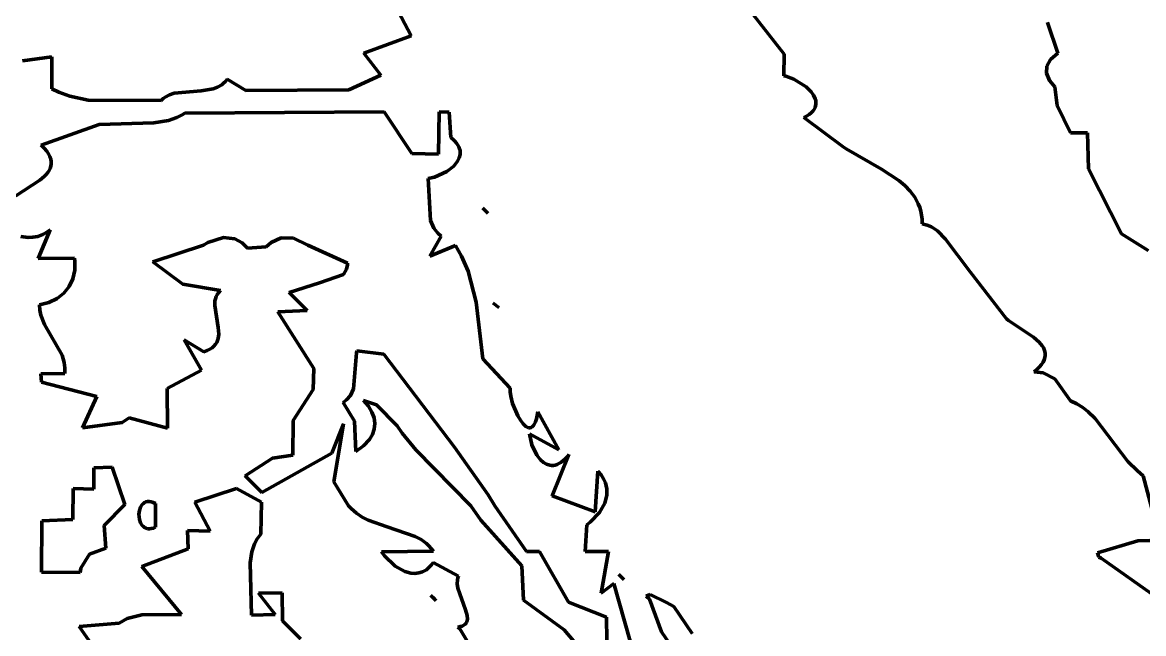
# Model space of a CAD drawing. Header units: millimetres. Extents: x 0 to 6.58, y 0 to 6.88.
# Drawn here: x 1.419 to 2.908, y 1.461 to 2.272 of the extents above; entities that cross this region are included whole.
import ezdxf

# ---------------------------------------------------------------- set-up
doc = ezdxf.new("R2010")
doc.units = ezdxf.units.MM
doc.layers.add('color#020202ff', color=7, linetype='CONTINUOUS', lineweight=100)
doc.layers.add('color#ffffffff', color=7, linetype='CONTINUOUS', lineweight=100)

msp = doc.modelspace()

# ---------------------------------------------------------------- linework, layer by layer
at = {"layer": 'color#020202ff'}
for p, q in [((1.9039, 2.3133), (1.9353, 2.2537)), ((2.4303, 2.2296), (2.376, 2.299)), ((2.7803, 2.2717), (2.7939, 2.2311)), ((1.9353, 2.2537), (1.8721, 2.2311)), ((1.458, 2.2261), (1.4189, 2.2208)), ((1.458, 2.1836), (1.458, 2.2261)), ((1.8721, 2.2311), (1.8949, 2.2019)), ((2.43, 2.2009), (2.4303, 2.2296)), ((2.7842, 2.2224), (2.7791, 2.2135)), ((2.7939, 2.2311), (2.7842, 2.2224)), ((2.7791, 2.2135), (2.7787, 2.2042)), ((2.7787, 2.2042), (2.783, 2.1946)), ((1.6835, 2.189), (1.678, 2.1857)), ((1.6861, 2.1911), (1.6835, 2.189)), ((1.6886, 2.1934), (1.6861, 2.1911)), ((1.6909, 2.1962), (1.6886, 2.1934)), ((1.7155, 2.1812), (1.6909, 2.1962)), ((1.8949, 2.2019), (1.8525, 2.1823)), ((2.4325, 2.2003), (2.43, 2.2009)), ((2.4434, 2.1962), (2.4325, 2.2003)), ((2.4595, 2.186), (2.4434, 2.1962)), ((2.783, 2.1946), (2.7901, 2.1864)), ((1.4674, 2.1792), (1.458, 2.1836)), ((1.4818, 2.1739), (1.4674, 2.1792)), ((1.5064, 2.1684), (1.4818, 2.1739)), ((1.6142, 2.1756), (1.6084, 2.1725)), ((1.6202, 2.1777), (1.6142, 2.1756)), ((1.6563, 2.1808), (1.6202, 2.1777)), ((1.6721, 2.1835), (1.6563, 2.1808)), ((1.678, 2.1857), (1.6721, 2.1835)), ((1.8525, 2.1823), (1.7155, 2.1812)), ((2.4661, 2.1797), (2.4595, 2.186)), ((2.4694, 2.1751), (2.4661, 2.1797)), ((2.4716, 2.1704), (2.4694, 2.1751)), ((2.7901, 2.1864), (2.793, 2.1614)), ((1.603, 2.1683), (1.5064, 2.1684)), ((1.6057, 2.1706), (1.603, 2.1683)), ((1.6084, 2.1725), (1.6057, 2.1706)), ((2.4714, 2.1586), (2.4722, 2.1609)), ((2.4723, 2.1681), (2.4716, 2.1704)), ((2.4722, 2.1609), (2.4726, 2.1633)), ((2.4727, 2.1657), (2.4723, 2.1681)), ((2.4726, 2.1633), (2.4727, 2.1657)), ((2.793, 2.1614), (2.8107, 2.125)), ((1.6127, 2.1415), (1.6239, 2.1453)), ((1.6239, 2.1453), (1.6311, 2.1489)), ((1.6311, 2.1489), (1.6346, 2.1511)), ((1.6346, 2.1511), (1.8991, 2.153)), ((1.8991, 2.153), (1.9361, 2.0976)), ((1.9716, 2.097), (1.9721, 2.1529)), ((1.9721, 2.1529), (1.9857, 2.1528)), ((1.9857, 2.1528), (1.9877, 2.119)), ((2.4565, 2.1454), (2.4603, 2.1475)), ((2.5088, 2.1067), (2.4565, 2.1454)), ((2.4603, 2.1475), (2.4635, 2.1496)), ((2.4635, 2.1496), (2.4663, 2.1517)), ((2.4663, 2.1517), (2.4685, 2.154)), ((2.4685, 2.154), (2.4702, 2.1562)), ((2.4702, 2.1562), (2.4714, 2.1586)), ((1.444, 2.1089), (1.521, 2.1364)), ((1.521, 2.1364), (1.5933, 2.1383)), ((1.5933, 2.1383), (1.6127, 2.1415)), ((1.9877, 2.119), (1.9907, 2.1165)), ((1.9907, 2.1165), (1.9933, 2.114)), ((2.8107, 2.125), (2.8331, 2.125)), ((2.8331, 2.125), (2.8345, 2.0774)), ((1.4479, 2.1049), (1.444, 2.1089)), ((1.4511, 2.101), (1.4479, 2.1049)), ((1.4536, 2.0973), (1.4511, 2.101)), ((1.9933, 2.114), (1.9955, 2.1115)), ((1.9955, 2.1115), (1.9972, 2.1089)), ((1.9972, 2.1089), (1.9985, 2.1064)), ((1.9985, 2.1064), (1.9995, 2.1039)), ((1.9995, 2.1039), (2, 2.1015)), ((2, 2.1015), (2.0002, 2.099)), ((2.5129, 2.1039), (2.5088, 2.1067)), ((2.5598, 2.077), (2.5129, 2.1039)), ((1.4554, 2.0938), (1.4536, 2.0973)), ((1.4566, 2.0904), (1.4554, 2.0938)), ((1.4572, 2.0871), (1.4566, 2.0904)), ((1.4572, 2.084), (1.4572, 2.0871)), ((1.9361, 2.0976), (1.9716, 2.097)), ((1.9967, 2.0874), (1.9916, 2.0811)), ((1.9989, 2.0919), (1.9967, 2.0874)), ((2.0001, 2.0966), (1.9989, 2.0919)), ((2.0002, 2.099), (2.0001, 2.0966)), ((1.4479, 2.0673), (1.4504, 2.0698)), ((1.4504, 2.0698), (1.4526, 2.0725)), ((1.4526, 2.0725), (1.4544, 2.0752)), ((1.4544, 2.0752), (1.4558, 2.078)), ((1.4558, 2.078), (1.4567, 2.081)), ((1.4567, 2.081), (1.4572, 2.084)), ((1.9824, 2.0739), (1.966, 2.0663)), ((1.9916, 2.0811), (1.9824, 2.0739)), ((2.5826, 2.062), (2.5598, 2.077)), ((2.8345, 2.0774), (2.8785, 1.991)), ((1.4103, 2.0414), (1.4421, 2.0623)), ((1.4421, 2.0623), (1.4479, 2.0673)), ((1.966, 2.0663), (1.9578, 2.0644)), ((1.9578, 2.0644), (1.9607, 2.0087)), ((2.5906, 2.0552), (2.5826, 2.062)), ((2.5978, 2.0479), (2.5906, 2.0552)), ((2.6009, 2.0439), (2.5978, 2.0479)), ((2.6038, 2.0398), (2.6009, 2.0439)), ((2.6064, 2.0355), (2.6038, 2.0398)), ((2.0304, 2.0254), (2.0369, 2.0184)), ((2.0355, 2.02), (2.0304, 2.0254)), ((2.6086, 2.0309), (2.6064, 2.0355)), ((2.6104, 2.0262), (2.6086, 2.0309)), ((2.6118, 2.0212), (2.6104, 2.0262)), ((2.0369, 2.0184), (2.0355, 2.02)), ((2.6129, 2.0159), (2.6118, 2.0212)), ((2.6135, 2.0104), (2.6129, 2.0159)), ((2.6136, 2.0046), (2.6135, 2.0104)), ((1.4397, 1.9585), (1.4557, 1.9964)), ((1.4557, 1.9964), (1.4525, 1.994)), ((1.9607, 2.0087), (1.9652, 1.9988)), ((1.9652, 1.9988), (1.9704, 1.992)), ((2.6202, 2.0028), (2.6136, 2.0046)), ((2.6261, 2.0002), (2.6202, 2.0028)), ((2.6339, 1.9951), (2.6261, 2.0002)), ((2.6448, 1.9842), (2.6339, 1.9951)), ((1.4264, 1.9862), (1.4166, 1.9875)), ((1.4329, 1.9865), (1.4264, 1.9862)), ((1.4395, 1.9878), (1.4329, 1.9865)), ((1.446, 1.9902), (1.4395, 1.9878)), ((1.4493, 1.9919), (1.446, 1.9902)), ((1.4525, 1.994), (1.4493, 1.9919)), ((1.6861, 1.9864), (1.6649, 1.9798)), ((1.701, 1.9845), (1.6861, 1.9864)), ((1.7107, 1.9792), (1.701, 1.9845)), ((1.7626, 1.9856), (1.7492, 1.9798)), ((1.7788, 1.9854), (1.7626, 1.9856)), ((1.798, 1.9759), (1.7788, 1.9854)), ((1.975, 1.9879), (1.9597, 1.9617)), ((1.9704, 1.992), (1.975, 1.9879)), ((2.6774, 1.9408), (2.6448, 1.9842)), ((2.8785, 1.991), (2.9138, 1.9692)), ((1.6592, 1.9761), (1.5919, 1.9541)), ((1.6649, 1.9798), (1.6592, 1.9761)), ((1.7176, 1.9723), (1.7107, 1.9792)), ((1.7425, 1.9738), (1.7176, 1.9723)), ((1.7492, 1.9798), (1.7425, 1.9738)), ((1.8507, 1.9522), (1.798, 1.9759)), ((1.9597, 1.9617), (1.994, 1.9756)), ((1.994, 1.9756), (2.0021, 1.9613)), ((1.4881, 1.9589), (1.4397, 1.9585)), ((1.4885, 1.9555), (1.4881, 1.9589)), ((1.4884, 1.9429), (1.4885, 1.9555)), ((1.5919, 1.9541), (1.6317, 1.9244)), ((1.8506, 1.9501), (1.8507, 1.9522)), ((2.0021, 1.9613), (2.0107, 1.9415)), ((1.4858, 1.9313), (1.4884, 1.9429)), ((1.8134, 1.9263), (1.8453, 1.9371)), ((1.8453, 1.9371), (1.8494, 1.9443)), ((1.8494, 1.9443), (1.8506, 1.9501)), ((2.0107, 1.9415), (2.0214, 1.9003)), ((2.7258, 1.8781), (2.6774, 1.9408)), ((1.4739, 1.9125), (1.481, 1.9212)), ((1.481, 1.9212), (1.4858, 1.9313)), ((1.6317, 1.9244), (1.6819, 1.916)), ((1.7732, 1.9132), (1.8134, 1.9263)), ((1.4649, 1.9054), (1.4739, 1.9125)), ((1.6763, 1.9079), (1.6753, 1.905)), ((1.6777, 1.9107), (1.6763, 1.9079)), ((1.6796, 1.9134), (1.6777, 1.9107)), ((1.6819, 1.916), (1.6796, 1.9134)), ((1.7969, 1.8893), (1.7732, 1.9132)), ((1.4416, 1.897), (1.4541, 1.9002)), ((1.4419, 1.8899), (1.4416, 1.897)), ((1.4541, 1.9002), (1.4649, 1.9054)), ((1.6746, 1.902), (1.6742, 1.8959)), ((1.6742, 1.8959), (1.6789, 1.867)), ((1.6753, 1.905), (1.6746, 1.902)), ((2.0214, 1.9003), (2.0305, 1.8254)), ((2.0441, 1.8993), (2.0514, 1.8933)), ((2.0498, 1.8946), (2.0441, 1.8993)), ((2.0514, 1.8933), (2.0498, 1.8946)), ((1.4432, 1.8832), (1.4419, 1.8899)), ((1.4481, 1.8707), (1.4432, 1.8832)), ((1.7579, 1.8874), (1.7969, 1.8893)), ((1.8059, 1.8122), (1.7579, 1.8874)), ((2.7283, 1.8762), (2.7258, 1.8781)), ((2.7616, 1.854), (2.7283, 1.8762)), ((1.4717, 1.8299), (1.4481, 1.8707)), ((1.6789, 1.867), (1.6796, 1.8579)), ((1.6599, 1.8346), (1.6338, 1.8503)), ((1.6338, 1.8503), (1.6565, 1.8103)), ((1.6769, 1.8469), (1.6753, 1.8445)), ((1.6781, 1.8495), (1.6769, 1.8469)), ((1.6789, 1.8522), (1.6781, 1.8495)), ((1.6796, 1.8579), (1.6789, 1.8522)), ((2.7692, 1.8474), (2.7616, 1.854)), ((2.7731, 1.8426), (2.7692, 1.8474)), ((1.6641, 1.8362), (1.6599, 1.8346)), ((1.6677, 1.838), (1.6641, 1.8362)), ((1.6708, 1.84), (1.6677, 1.838)), ((1.6733, 1.8422), (1.6708, 1.84)), ((1.6753, 1.8445), (1.6733, 1.8422)), ((1.8626, 1.8334), (1.8587, 1.7853)), ((1.863, 1.8358), (1.8626, 1.8334)), ((1.8988, 1.8312), (1.863, 1.8358)), ((2.7747, 1.8402), (2.7731, 1.8426)), ((2.7759, 1.8377), (2.7747, 1.8402)), ((2.7767, 1.8351), (2.7759, 1.8377)), ((2.7771, 1.8325), (2.7767, 1.8351)), ((2.7771, 1.8297), (2.7771, 1.8325)), ((1.4745, 1.8202), (1.4717, 1.8299)), ((1.4753, 1.8133), (1.4745, 1.8202)), ((1.9925, 1.7078), (1.8988, 1.8312)), ((2.0305, 1.8254), (2.0668, 1.7861)), ((2.7695, 1.8147), (2.7721, 1.8179)), ((2.7721, 1.8179), (2.7742, 1.821)), ((2.7742, 1.821), (2.7756, 1.824)), ((2.7756, 1.824), (2.7766, 1.8269)), ((2.7766, 1.8269), (2.7771, 1.8297)), ((1.4432, 1.8055), (1.475, 1.8059)), ((1.4444, 1.7943), (1.4432, 1.8055)), ((1.475, 1.8059), (1.4753, 1.8133)), ((1.6565, 1.8103), (1.6111, 1.7859)), ((1.8048, 1.7844), (1.8059, 1.8122)), ((2.7624, 1.8081), (2.7663, 1.8115)), ((2.7743, 1.8067), (2.7624, 1.8081)), ((2.7663, 1.8115), (2.7695, 1.8147)), ((2.7901, 1.7989), (2.7743, 1.8067)), ((1.5178, 1.7753), (1.4444, 1.7943)), ((2.8109, 1.7694), (2.7901, 1.7989)), ((1.4985, 1.7335), (1.5178, 1.7753)), ((1.6111, 1.7859), (1.6114, 1.733)), ((1.7785, 1.7436), (1.8048, 1.7844)), ((1.8544, 1.7765), (1.8492, 1.7707)), ((1.8587, 1.7853), (1.8544, 1.7765)), ((2.0668, 1.7861), (2.0666, 1.7839)), ((2.0666, 1.7839), (2.0666, 1.7814)), ((2.0666, 1.7814), (2.0673, 1.7756)), ((2.0673, 1.7756), (2.0698, 1.7659)), ((1.8492, 1.7707), (1.8448, 1.7673)), ((1.8448, 1.7673), (1.8601, 1.7427)), ((1.8784, 1.7622), (1.872, 1.7698)), ((1.872, 1.7698), (1.8891, 1.764)), ((1.883, 1.7545), (1.8784, 1.7622)), ((1.8891, 1.764), (1.9167, 1.7364)), ((2.0698, 1.7659), (2.0767, 1.7494)), ((2.8192, 1.7654), (2.8109, 1.7694)), ((2.8269, 1.7607), (2.8192, 1.7654)), ((2.8338, 1.7552), (2.8269, 1.7607)), ((1.5607, 1.7471), (1.5514, 1.7406)), ((1.6114, 1.733), (1.5607, 1.7471)), ((1.7778, 1.6973), (1.7785, 1.7436)), ((1.8601, 1.7427), (1.8616, 1.7023)), ((1.8858, 1.7468), (1.883, 1.7545)), ((1.8868, 1.7393), (1.8858, 1.7468)), ((2.0767, 1.7494), (2.0801, 1.7437)), ((2.0801, 1.7437), (2.0837, 1.739)), ((2.1003, 1.7417), (2.1015, 1.7454)), ((2.1015, 1.7454), (2.1025, 1.7498)), ((2.1025, 1.7498), (2.1034, 1.7551)), ((2.1034, 1.7551), (2.1313, 1.7043)), ((2.8433, 1.746), (2.8338, 1.7552)), ((2.8867, 1.6891), (2.8433, 1.746)), ((1.5514, 1.7406), (1.4985, 1.7335)), ((1.8453, 1.7389), (1.83, 1.6999)), ((1.8323, 1.6618), (1.8453, 1.7389)), ((1.8836, 1.7248), (1.886, 1.7319)), ((1.886, 1.7319), (1.8868, 1.7393)), ((1.9167, 1.7364), (1.9231, 1.7267)), ((2.0837, 1.739), (2.0855, 1.7371)), ((2.0855, 1.7371), (2.0874, 1.7356)), ((2.0874, 1.7356), (2.0892, 1.7345)), ((2.0892, 1.7345), (2.091, 1.7338)), ((2.091, 1.7338), (2.0927, 1.7337)), ((2.0927, 1.7337), (2.0944, 1.734)), ((2.0944, 1.734), (2.096, 1.735)), ((2.096, 1.735), (2.0976, 1.7366)), ((2.0976, 1.7366), (2.099, 1.7388)), ((2.099, 1.7388), (2.1003, 1.7417)), ((1.8719, 1.7097), (1.8796, 1.718)), ((1.8796, 1.718), (1.8836, 1.7248)), ((1.9231, 1.7267), (1.9413, 1.7043)), ((2.1313, 1.7043), (2.0924, 1.7257)), ((2.0924, 1.7257), (2.0955, 1.7109)), ((1.83, 1.6999), (1.7367, 1.6477)), ((1.7512, 1.6933), (1.7778, 1.6973)), ((1.8616, 1.7023), (1.8719, 1.7097)), ((1.9413, 1.7043), (2.0143, 1.6301)), ((2.0375, 1.6448), (1.9925, 1.7078)), ((2.0955, 1.7109), (2.1018, 1.6975)), ((2.1018, 1.6975), (2.1069, 1.691)), ((2.1445, 1.6982), (2.1223, 1.6435)), ((2.1418, 1.6949), (2.1445, 1.6982)), ((1.7147, 1.67), (1.7512, 1.6933)), ((2.1069, 1.691), (2.1107, 1.6877)), ((2.1107, 1.6877), (2.1149, 1.6853)), ((2.1149, 1.6853), (2.1194, 1.6839)), ((2.1194, 1.6839), (2.1217, 1.6837)), ((2.1217, 1.6837), (2.124, 1.6838)), ((2.124, 1.6838), (2.1265, 1.6842)), ((2.1265, 1.6842), (2.1289, 1.685)), ((2.1289, 1.685), (2.1314, 1.6862)), ((2.1314, 1.6862), (2.134, 1.6877)), ((2.134, 1.6877), (2.1366, 1.6897)), ((2.1366, 1.6897), (2.1392, 1.6921)), ((2.1392, 1.6921), (2.1418, 1.6949)), ((2.8995, 1.6767), (2.8867, 1.6891)), ((1.5138, 1.6522), (1.5139, 1.6805)), ((1.5139, 1.6805), (1.538, 1.6813)), ((1.538, 1.6813), (1.5549, 1.6317)), ((1.7367, 1.6477), (1.7147, 1.67)), ((2.1795, 1.6222), (2.1829, 1.6763)), ((2.1829, 1.6763), (2.1873, 1.6712)), ((2.1873, 1.6712), (2.1906, 1.666)), ((2.9071, 1.6701), (2.8995, 1.6767)), ((2.9187, 1.6268), (2.9071, 1.6701)), ((1.4859, 1.6122), (1.4861, 1.653)), ((1.4861, 1.653), (1.5138, 1.6522)), ((1.6479, 1.6352), (1.7032, 1.653)), ((1.7032, 1.653), (1.7364, 1.6352)), ((1.8521, 1.6302), (1.8323, 1.6618)), ((2.1906, 1.666), (2.193, 1.6607)), ((2.193, 1.6607), (2.1948, 1.6525)), ((2.0463, 1.63), (2.0375, 1.6448)), ((2.1223, 1.6435), (2.1795, 1.6222)), ((2.1948, 1.6444), (2.1921, 1.6338)), ((2.1948, 1.6525), (2.1948, 1.6444)), ((1.5549, 1.6317), (1.5273, 1.604)), ((1.5736, 1.6192), (1.5742, 1.6239)), ((1.5742, 1.6239), (1.5757, 1.6282)), ((1.5757, 1.6282), (1.578, 1.6318)), ((1.578, 1.6318), (1.5795, 1.6333)), ((1.5795, 1.6333), (1.5811, 1.6344)), ((1.5811, 1.6344), (1.583, 1.6353)), ((1.583, 1.6353), (1.5851, 1.6358)), ((1.5851, 1.6358), (1.5874, 1.6358)), ((1.5874, 1.6358), (1.59, 1.6355)), ((1.59, 1.6355), (1.5927, 1.6347)), ((1.5927, 1.6347), (1.5956, 1.6333)), ((1.5956, 1.6333), (1.5957, 1.602)), ((1.668, 1.5963), (1.6479, 1.6352)), ((1.7364, 1.6352), (1.7355, 1.5927)), ((1.8554, 1.6266), (1.8521, 1.6302)), ((1.8588, 1.6233), (1.8554, 1.6266)), ((1.8624, 1.6204), (1.8588, 1.6233)), ((2.0143, 1.6301), (2.0277, 1.6112)), ((2.0884, 1.5694), (2.0463, 1.63)), ((2.1921, 1.6338), (2.1853, 1.6213)), ((1.4443, 1.542), (1.4447, 1.6104)), ((1.4447, 1.6104), (1.4859, 1.6122)), ((1.5743, 1.612), (1.5736, 1.6192)), ((1.5757, 1.6077), (1.5743, 1.612)), ((1.8699, 1.6153), (1.8624, 1.6204)), ((1.8779, 1.6112), (1.8699, 1.6153)), ((1.9031, 1.6023), (1.8779, 1.6112)), ((2.0277, 1.6112), (2.082, 1.5503)), ((2.173, 1.6085), (2.1682, 1.6049)), ((2.1853, 1.6213), (2.173, 1.6085)), ((1.5273, 1.604), (1.5295, 1.5739)), ((1.5781, 1.604), (1.5757, 1.6077)), ((1.5795, 1.6025), (1.5781, 1.604)), ((1.5812, 1.6013), (1.5795, 1.6025)), ((1.5831, 1.6004), (1.5812, 1.6013)), ((1.5852, 1.5998), (1.5831, 1.6004)), ((1.5875, 1.5997), (1.5852, 1.5998)), ((1.59, 1.6), (1.5875, 1.5997)), ((1.5928, 1.6007), (1.59, 1.6)), ((1.5957, 1.602), (1.5928, 1.6007)), ((1.639, 1.5729), (1.6381, 1.5976)), ((1.6381, 1.5976), (1.668, 1.5963)), ((1.9406, 1.5896), (1.9031, 1.6023)), ((2.1682, 1.6049), (2.1664, 1.5694)), ((1.7272, 1.5796), (1.7235, 1.569)), ((1.7308, 1.5863), (1.7272, 1.5796)), ((1.7355, 1.5927), (1.7308, 1.5863)), ((1.9482, 1.5853), (1.9406, 1.5896)), ((1.9553, 1.5801), (1.9482, 1.5853)), ((1.9587, 1.5771), (1.9553, 1.5801)), ((2.8465, 1.5677), (2.9003, 1.5835)), ((2.9003, 1.5835), (2.9161, 1.5843)), ((1.508, 1.5659), (1.4966, 1.5474)), ((1.5295, 1.5739), (1.508, 1.5659)), ((1.5774, 1.5497), (1.639, 1.5729)), ((1.7235, 1.569), (1.7212, 1.5543)), ((1.8958, 1.5689), (1.9649, 1.57)), ((1.8991, 1.5644), (1.8958, 1.5689)), ((1.914, 1.5501), (1.8991, 1.5644)), ((1.9619, 1.5737), (1.9587, 1.5771)), ((1.9649, 1.57), (1.9619, 1.5737)), ((2.1055, 1.5694), (2.0884, 1.5694)), ((2.144, 1.5023), (2.1055, 1.5694)), ((2.1664, 1.5694), (2.197, 1.5696)), ((2.197, 1.5696), (2.1873, 1.5144)), ((2.8482, 1.5618), (2.8465, 1.5677)), ((1.63, 1.4861), (1.5774, 1.5497)), ((1.7212, 1.5543), (1.7229, 1.485)), ((1.9267, 1.543), (1.914, 1.5501)), ((1.96, 1.5494), (1.9577, 1.5473)), ((1.9622, 1.552), (1.96, 1.5494)), ((1.9643, 1.5548), (1.9622, 1.552)), ((1.9981, 1.5367), (1.9643, 1.5548)), ((2.082, 1.5503), (2.0844, 1.5048)), ((2.8512, 1.5605), (2.8482, 1.5618)), ((2.9253, 1.5085), (2.8512, 1.5605)), ((1.4954, 1.5416), (1.4443, 1.542)), ((1.4966, 1.5474), (1.4954, 1.5416)), ((1.9347, 1.5409), (1.9267, 1.543)), ((1.94, 1.5405), (1.9347, 1.5409)), ((1.9453, 1.541), (1.94, 1.5405)), ((1.9504, 1.5426), (1.9453, 1.541)), ((1.9553, 1.5454), (1.9504, 1.5426)), ((1.9577, 1.5473), (1.9553, 1.5454)), ((1.9966, 1.5319), (1.9972, 1.5344)), ((1.9972, 1.5344), (1.9981, 1.5367)), ((2.2108, 1.5389), (2.2177, 1.5323)), ((2.2162, 1.5337), (2.2108, 1.5389)), ((2.2177, 1.5323), (2.2162, 1.5337)), ((1.9964, 1.5266), (1.9966, 1.5319)), ((1.9973, 1.521), (1.9964, 1.5266)), ((2.0075, 1.492), (1.9973, 1.521)), ((2.1873, 1.5144), (2.2044, 1.5272)), ((2.2044, 1.5272), (2.2258, 1.4507)), ((1.7325, 1.5141), (1.7639, 1.5145)), ((1.7544, 1.4857), (1.7325, 1.5141)), ((1.7639, 1.5145), (1.7641, 1.4775)), ((1.9612, 1.5113), (1.9681, 1.5046)), ((1.9665, 1.5061), (1.9612, 1.5113)), ((1.9681, 1.5046), (1.9665, 1.5061)), ((2.0844, 1.5048), (2.1382, 1.4654)), ((2.2472, 1.5104), (2.2525, 1.5123)), ((2.2515, 1.5063), (2.2472, 1.5104)), ((2.2675, 1.4628), (2.2515, 1.5063)), ((2.2525, 1.5123), (2.2741, 1.502)), ((2.0096, 1.4844), (2.0075, 1.492)), ((2.1946, 1.4822), (2.144, 1.5023)), ((2.2741, 1.502), (2.2841, 1.4965)), ((2.2841, 1.4965), (2.3083, 1.4606)), ((1.4943, 1.4702), (1.5475, 1.4746)), ((1.5475, 1.4746), (1.5578, 1.4806)), ((1.5578, 1.4806), (1.5773, 1.4856)), ((1.5773, 1.4856), (1.63, 1.4861)), ((1.7229, 1.485), (1.7544, 1.4857)), ((1.7641, 1.4775), (1.7882, 1.4534)), ((2.0069, 1.4729), (2.0082, 1.4743)), ((2.0082, 1.4743), (2.0091, 1.476)), ((2.0091, 1.476), (2.0096, 1.4779)), ((2.0099, 1.4799), (2.0096, 1.4844)), ((2.0096, 1.4779), (2.0099, 1.4799)), ((2.195, 1.4516), (2.1946, 1.4822)), ((1.5272, 1.423), (1.4943, 1.4702)), ((1.9973, 1.4693), (2.0004, 1.4698)), ((1.9998, 1.467), (1.9973, 1.4693)), ((2.0465, 1.3892), (1.9998, 1.467)), ((2.0004, 1.4698), (2.003, 1.4706)), ((2.003, 1.4706), (2.0052, 1.4716)), ((2.0052, 1.4716), (2.0069, 1.4729)), ((2.1382, 1.4654), (2.1508, 1.4509)), ((2.2934, 1.4255), (2.2675, 1.4628))]:
    msp.add_line(p, q, dxfattribs=at)
at = {"layer": 'color#ffffffff'}
for p, q in [((1.9353, 2.2537), (1.9039, 2.3133)), ((2.376, 2.299), (2.4303, 2.2296)), ((2.7939, 2.2311), (2.7803, 2.2717)), ((1.8721, 2.2311), (1.9353, 2.2537)), ((1.4189, 2.2208), (1.458, 2.2261)), ((1.458, 2.2261), (1.458, 2.1836)), ((1.8949, 2.2019), (1.8721, 2.2311)), ((2.4303, 2.2296), (2.43, 2.2009)), ((2.7791, 2.2135), (2.7842, 2.2224)), ((2.7842, 2.2224), (2.7939, 2.2311)), ((2.7787, 2.2042), (2.7791, 2.2135)), ((2.783, 2.1946), (2.7787, 2.2042)), ((1.678, 2.1857), (1.6835, 2.189)), ((1.6835, 2.189), (1.6861, 2.1911)), ((1.6861, 2.1911), (1.6886, 2.1934)), ((1.6886, 2.1934), (1.6909, 2.1962)), ((1.6909, 2.1962), (1.7155, 2.1812)), ((1.8525, 2.1823), (1.8949, 2.2019)), ((2.43, 2.2009), (2.4325, 2.2003)), ((2.4325, 2.2003), (2.4434, 2.1962)), ((2.4434, 2.1962), (2.4595, 2.186)), ((2.7901, 2.1864), (2.783, 2.1946)), ((1.458, 2.1836), (1.4674, 2.1792)), ((1.4674, 2.1792), (1.4818, 2.1739)), ((1.4818, 2.1739), (1.5064, 2.1684)), ((1.6084, 2.1725), (1.6142, 2.1756)), ((1.6142, 2.1756), (1.6202, 2.1777)), ((1.6202, 2.1777), (1.6563, 2.1808)), ((1.6563, 2.1808), (1.6721, 2.1835)), ((1.6721, 2.1835), (1.678, 2.1857)), ((1.7155, 2.1812), (1.8525, 2.1823)), ((2.4595, 2.186), (2.4661, 2.1797)), ((2.4661, 2.1797), (2.4694, 2.1751)), ((2.4694, 2.1751), (2.4716, 2.1704)), ((2.793, 2.1614), (2.7901, 2.1864)), ((1.5064, 2.1684), (1.603, 2.1683)), ((1.603, 2.1683), (1.6057, 2.1706)), ((1.6057, 2.1706), (1.6084, 2.1725)), ((2.4722, 2.1609), (2.4714, 2.1586)), ((2.4716, 2.1704), (2.4723, 2.1681)), ((2.4726, 2.1633), (2.4722, 2.1609)), ((2.4723, 2.1681), (2.4727, 2.1657)), ((2.4727, 2.1657), (2.4726, 2.1633)), ((2.8107, 2.125), (2.793, 2.1614)), ((1.6239, 2.1453), (1.6127, 2.1415)), ((1.6311, 2.1489), (1.6239, 2.1453)), ((1.6346, 2.1511), (1.6311, 2.1489)), ((1.8991, 2.153), (1.6346, 2.1511)), ((1.9361, 2.0976), (1.8991, 2.153)), ((1.9721, 2.1529), (1.9716, 2.097)), ((1.9857, 2.1528), (1.9721, 2.1529)), ((1.9877, 2.119), (1.9857, 2.1528)), ((2.4603, 2.1475), (2.4565, 2.1454)), ((2.4565, 2.1454), (2.5088, 2.1067)), ((2.4635, 2.1496), (2.4603, 2.1475)), ((2.4663, 2.1517), (2.4635, 2.1496)), ((2.4685, 2.154), (2.4663, 2.1517)), ((2.4702, 2.1562), (2.4685, 2.154)), ((2.4714, 2.1586), (2.4702, 2.1562)), ((1.521, 2.1364), (1.444, 2.1089)), ((1.5933, 2.1383), (1.521, 2.1364)), ((1.6127, 2.1415), (1.5933, 2.1383)), ((1.9907, 2.1165), (1.9877, 2.119)), ((1.9933, 2.114), (1.9907, 2.1165)), ((2.8331, 2.125), (2.8107, 2.125)), ((2.8345, 2.0774), (2.8331, 2.125)), ((1.444, 2.1089), (1.4479, 2.1049)), ((1.4479, 2.1049), (1.4511, 2.101)), ((1.4511, 2.101), (1.4536, 2.0973)), ((1.9955, 2.1115), (1.9933, 2.114)), ((1.9972, 2.1089), (1.9955, 2.1115)), ((1.9985, 2.1064), (1.9972, 2.1089)), ((1.9995, 2.1039), (1.9985, 2.1064)), ((2, 2.1015), (1.9995, 2.1039)), ((2.0002, 2.099), (2, 2.1015)), ((2.5088, 2.1067), (2.5129, 2.1039)), ((2.5129, 2.1039), (2.5598, 2.077)), ((1.4536, 2.0973), (1.4554, 2.0938)), ((1.4554, 2.0938), (1.4566, 2.0904)), ((1.4566, 2.0904), (1.4572, 2.0871)), ((1.4572, 2.0871), (1.4572, 2.084)), ((1.9716, 2.097), (1.9361, 2.0976)), ((1.9916, 2.0811), (1.9967, 2.0874)), ((1.9967, 2.0874), (1.9989, 2.0919)), ((1.9989, 2.0919), (2.0001, 2.0966)), ((2.0001, 2.0966), (2.0002, 2.099)), ((1.4504, 2.0698), (1.4479, 2.0673)), ((1.4526, 2.0725), (1.4504, 2.0698)), ((1.4544, 2.0752), (1.4526, 2.0725)), ((1.4558, 2.078), (1.4544, 2.0752)), ((1.4567, 2.081), (1.4558, 2.078)), ((1.4572, 2.084), (1.4567, 2.081)), ((1.966, 2.0663), (1.9824, 2.0739)), ((1.9824, 2.0739), (1.9916, 2.0811)), ((2.5598, 2.077), (2.5826, 2.062)), ((2.8785, 1.991), (2.8345, 2.0774)), ((1.4421, 2.0623), (1.4103, 2.0414)), ((1.4479, 2.0673), (1.4421, 2.0623)), ((1.9578, 2.0644), (1.966, 2.0663)), ((1.9607, 2.0087), (1.9578, 2.0644)), ((2.5826, 2.062), (2.5906, 2.0552)), ((2.5906, 2.0552), (2.5978, 2.0479)), ((2.5978, 2.0479), (2.6009, 2.0439)), ((2.6009, 2.0439), (2.6038, 2.0398)), ((2.6038, 2.0398), (2.6064, 2.0355)), ((2.0304, 2.0254), (2.0355, 2.02)), ((2.0369, 2.0184), (2.0304, 2.0254)), ((2.6064, 2.0355), (2.6086, 2.0309)), ((2.6086, 2.0309), (2.6104, 2.0262)), ((2.6104, 2.0262), (2.6118, 2.0212)), ((2.0355, 2.02), (2.0369, 2.0184)), ((2.6118, 2.0212), (2.6129, 2.0159)), ((2.6129, 2.0159), (2.6135, 2.0104)), ((2.6135, 2.0104), (2.6136, 2.0046)), ((1.4557, 1.9964), (1.4397, 1.9585)), ((1.4525, 1.994), (1.4557, 1.9964)), ((1.9652, 1.9988), (1.9607, 2.0087)), ((1.9704, 1.992), (1.9652, 1.9988)), ((2.6136, 2.0046), (2.6202, 2.0028)), ((2.6202, 2.0028), (2.6261, 2.0002)), ((2.6261, 2.0002), (2.6339, 1.9951)), ((2.6339, 1.9951), (2.6448, 1.9842)), ((1.4166, 1.9875), (1.4264, 1.9862)), ((1.4264, 1.9862), (1.4329, 1.9865)), ((1.4329, 1.9865), (1.4395, 1.9878)), ((1.4395, 1.9878), (1.446, 1.9902)), ((1.446, 1.9902), (1.4493, 1.9919)), ((1.4493, 1.9919), (1.4525, 1.994)), ((1.6649, 1.9798), (1.6861, 1.9864)), ((1.6861, 1.9864), (1.701, 1.9845)), ((1.701, 1.9845), (1.7107, 1.9792)), ((1.7492, 1.9798), (1.7626, 1.9856)), ((1.7626, 1.9856), (1.7788, 1.9854)), ((1.7788, 1.9854), (1.798, 1.9759)), ((1.9597, 1.9617), (1.975, 1.9879)), ((1.975, 1.9879), (1.9704, 1.992)), ((2.6448, 1.9842), (2.6774, 1.9408)), ((2.9138, 1.9692), (2.8785, 1.991)), ((1.5919, 1.9541), (1.6592, 1.9761)), ((1.6592, 1.9761), (1.6649, 1.9798)), ((1.7107, 1.9792), (1.7176, 1.9723)), ((1.7176, 1.9723), (1.7425, 1.9738)), ((1.7425, 1.9738), (1.7492, 1.9798)), ((1.798, 1.9759), (1.8507, 1.9522)), ((1.994, 1.9756), (1.9597, 1.9617)), ((2.0021, 1.9613), (1.994, 1.9756)), ((1.4397, 1.9585), (1.4881, 1.9589)), ((1.4881, 1.9589), (1.4885, 1.9555)), ((1.4885, 1.9555), (1.4884, 1.9429)), ((1.6317, 1.9244), (1.5919, 1.9541)), ((1.8507, 1.9522), (1.8506, 1.9501)), ((2.0107, 1.9415), (2.0021, 1.9613)), ((1.4884, 1.9429), (1.4858, 1.9313)), ((1.8453, 1.9371), (1.8134, 1.9263)), ((1.8494, 1.9443), (1.8453, 1.9371)), ((1.8506, 1.9501), (1.8494, 1.9443)), ((2.0214, 1.9003), (2.0107, 1.9415)), ((2.6774, 1.9408), (2.7258, 1.8781)), ((1.481, 1.9212), (1.4739, 1.9125)), ((1.4858, 1.9313), (1.481, 1.9212)), ((1.6819, 1.916), (1.6317, 1.9244)), ((1.8134, 1.9263), (1.7732, 1.9132)), ((1.4739, 1.9125), (1.4649, 1.9054)), ((1.6753, 1.905), (1.6763, 1.9079)), ((1.6763, 1.9079), (1.6777, 1.9107)), ((1.6777, 1.9107), (1.6796, 1.9134)), ((1.6796, 1.9134), (1.6819, 1.916)), ((1.7732, 1.9132), (1.7969, 1.8893)), ((1.4541, 1.9002), (1.4416, 1.897)), ((1.4416, 1.897), (1.4419, 1.8899)), ((1.4649, 1.9054), (1.4541, 1.9002)), ((1.6742, 1.8959), (1.6746, 1.902)), ((1.6789, 1.867), (1.6742, 1.8959)), ((1.6746, 1.902), (1.6753, 1.905)), ((2.0305, 1.8254), (2.0214, 1.9003)), ((2.0441, 1.8993), (2.0498, 1.8946)), ((2.0514, 1.8933), (2.0441, 1.8993)), ((2.0498, 1.8946), (2.0514, 1.8933)), ((1.4419, 1.8899), (1.4432, 1.8832)), ((1.4432, 1.8832), (1.4481, 1.8707)), ((1.7969, 1.8893), (1.7579, 1.8874)), ((1.7579, 1.8874), (1.8059, 1.8122)), ((2.7258, 1.8781), (2.7283, 1.8762)), ((2.7283, 1.8762), (2.7616, 1.854)), ((1.4481, 1.8707), (1.4717, 1.8299)), ((1.6796, 1.8579), (1.6789, 1.867)), ((1.6565, 1.8103), (1.6338, 1.8503)), ((1.6338, 1.8503), (1.6599, 1.8346)), ((1.6753, 1.8445), (1.6769, 1.8469)), ((1.6769, 1.8469), (1.6781, 1.8495)), ((1.6781, 1.8495), (1.6789, 1.8522)), ((1.6789, 1.8522), (1.6796, 1.8579)), ((2.7616, 1.854), (2.7692, 1.8474)), ((2.7692, 1.8474), (2.7731, 1.8426)), ((1.6599, 1.8346), (1.6641, 1.8362)), ((1.6641, 1.8362), (1.6677, 1.838)), ((1.6677, 1.838), (1.6708, 1.84)), ((1.6708, 1.84), (1.6733, 1.8422)), ((1.6733, 1.8422), (1.6753, 1.8445)), ((1.8587, 1.7853), (1.8626, 1.8334)), ((1.8626, 1.8334), (1.863, 1.8358)), ((1.863, 1.8358), (1.8988, 1.8312)), ((2.7731, 1.8426), (2.7747, 1.8402)), ((2.7747, 1.8402), (2.7759, 1.8377)), ((2.7759, 1.8377), (2.7767, 1.8351)), ((2.7767, 1.8351), (2.7771, 1.8325)), ((2.7771, 1.8325), (2.7771, 1.8297)), ((1.4717, 1.8299), (1.4745, 1.8202)), ((1.4745, 1.8202), (1.4753, 1.8133)), ((1.8988, 1.8312), (1.9925, 1.7078)), ((2.0668, 1.7861), (2.0305, 1.8254)), ((2.7721, 1.8179), (2.7695, 1.8147)), ((2.7742, 1.821), (2.7721, 1.8179)), ((2.7756, 1.824), (2.7742, 1.821)), ((2.7766, 1.8269), (2.7756, 1.824)), ((2.7771, 1.8297), (2.7766, 1.8269)), ((1.475, 1.8059), (1.4432, 1.8055)), ((1.4432, 1.8055), (1.4444, 1.7943)), ((1.4753, 1.8133), (1.475, 1.8059)), ((1.6111, 1.7859), (1.6565, 1.8103)), ((1.8059, 1.8122), (1.8048, 1.7844)), ((2.7663, 1.8115), (2.7624, 1.8081)), ((2.7624, 1.8081), (2.7743, 1.8067)), ((2.7695, 1.8147), (2.7663, 1.8115)), ((2.7743, 1.8067), (2.7901, 1.7989)), ((1.4444, 1.7943), (1.5178, 1.7753)), ((2.7901, 1.7989), (2.8109, 1.7694)), ((1.5178, 1.7753), (1.4985, 1.7335)), ((1.6114, 1.733), (1.6111, 1.7859)), ((1.8048, 1.7844), (1.7785, 1.7436)), ((1.8492, 1.7707), (1.8544, 1.7765)), ((1.8544, 1.7765), (1.8587, 1.7853)), ((2.0666, 1.7839), (2.0668, 1.7861)), ((2.0666, 1.7814), (2.0666, 1.7839)), ((2.0673, 1.7756), (2.0666, 1.7814)), ((2.0698, 1.7659), (2.0673, 1.7756)), ((1.8448, 1.7673), (1.8492, 1.7707)), ((1.8601, 1.7427), (1.8448, 1.7673)), ((1.8891, 1.764), (1.872, 1.7698)), ((1.872, 1.7698), (1.8784, 1.7622)), ((1.8784, 1.7622), (1.883, 1.7545)), ((1.9167, 1.7364), (1.8891, 1.764)), ((2.0767, 1.7494), (2.0698, 1.7659)), ((2.8109, 1.7694), (2.8192, 1.7654)), ((2.8192, 1.7654), (2.8269, 1.7607)), ((2.8269, 1.7607), (2.8338, 1.7552)), ((1.5514, 1.7406), (1.5607, 1.7471)), ((1.5607, 1.7471), (1.6114, 1.733)), ((1.7785, 1.7436), (1.7778, 1.6973)), ((1.8616, 1.7023), (1.8601, 1.7427)), ((1.883, 1.7545), (1.8858, 1.7468)), ((1.8858, 1.7468), (1.8868, 1.7393)), ((2.0801, 1.7437), (2.0767, 1.7494)), ((2.0837, 1.739), (2.0801, 1.7437)), ((2.1015, 1.7454), (2.1003, 1.7417)), ((2.1025, 1.7498), (2.1015, 1.7454)), ((2.1034, 1.7551), (2.1025, 1.7498)), ((2.1313, 1.7043), (2.1034, 1.7551)), ((2.8338, 1.7552), (2.8433, 1.746)), ((2.8433, 1.746), (2.8867, 1.6891)), ((1.4985, 1.7335), (1.5514, 1.7406)), ((1.83, 1.6999), (1.8453, 1.7389)), ((1.8453, 1.7389), (1.8323, 1.6618)), ((1.886, 1.7319), (1.8836, 1.7248)), ((1.8868, 1.7393), (1.886, 1.7319)), ((1.9231, 1.7267), (1.9167, 1.7364)), ((2.0855, 1.7371), (2.0837, 1.739)), ((2.0874, 1.7356), (2.0855, 1.7371)), ((2.0892, 1.7345), (2.0874, 1.7356)), ((2.091, 1.7338), (2.0892, 1.7345)), ((2.0927, 1.7337), (2.091, 1.7338)), ((2.0944, 1.734), (2.0927, 1.7337)), ((2.096, 1.735), (2.0944, 1.734)), ((2.0976, 1.7366), (2.096, 1.735)), ((2.099, 1.7388), (2.0976, 1.7366)), ((2.1003, 1.7417), (2.099, 1.7388)), ((1.8796, 1.718), (1.8719, 1.7097)), ((1.8836, 1.7248), (1.8796, 1.718)), ((1.9413, 1.7043), (1.9231, 1.7267)), ((2.0955, 1.7109), (2.0924, 1.7257)), ((2.0924, 1.7257), (2.1313, 1.7043)), ((1.7367, 1.6477), (1.83, 1.6999)), ((1.7778, 1.6973), (1.7512, 1.6933)), ((1.8719, 1.7097), (1.8616, 1.7023)), ((2.0143, 1.6301), (1.9413, 1.7043)), ((1.9925, 1.7078), (2.0375, 1.6448)), ((2.1018, 1.6975), (2.0955, 1.7109)), ((2.1069, 1.691), (2.1018, 1.6975)), ((2.1223, 1.6435), (2.1445, 1.6982)), ((2.1445, 1.6982), (2.1418, 1.6949)), ((1.7512, 1.6933), (1.7147, 1.67)), ((2.1107, 1.6877), (2.1069, 1.691)), ((2.1149, 1.6853), (2.1107, 1.6877)), ((2.1194, 1.6839), (2.1149, 1.6853)), ((2.1217, 1.6837), (2.1194, 1.6839)), ((2.124, 1.6838), (2.1217, 1.6837)), ((2.1265, 1.6842), (2.124, 1.6838)), ((2.1289, 1.685), (2.1265, 1.6842)), ((2.1314, 1.6862), (2.1289, 1.685)), ((2.134, 1.6877), (2.1314, 1.6862)), ((2.1366, 1.6897), (2.134, 1.6877)), ((2.1392, 1.6921), (2.1366, 1.6897)), ((2.1418, 1.6949), (2.1392, 1.6921)), ((2.8867, 1.6891), (2.8995, 1.6767)), ((1.5139, 1.6805), (1.5138, 1.6522)), ((1.538, 1.6813), (1.5139, 1.6805)), ((1.5549, 1.6317), (1.538, 1.6813)), ((1.7147, 1.67), (1.7367, 1.6477)), ((2.1829, 1.6763), (2.1795, 1.6222)), ((2.1873, 1.6712), (2.1829, 1.6763)), ((2.1906, 1.666), (2.1873, 1.6712)), ((2.8995, 1.6767), (2.9071, 1.6701)), ((2.9071, 1.6701), (2.9187, 1.6268)), ((1.4861, 1.653), (1.4859, 1.6122)), ((1.5138, 1.6522), (1.4861, 1.653)), ((1.7032, 1.653), (1.6479, 1.6352)), ((1.7364, 1.6352), (1.7032, 1.653)), ((1.8323, 1.6618), (1.8521, 1.6302)), ((2.193, 1.6607), (2.1906, 1.666)), ((2.1948, 1.6525), (2.193, 1.6607)), ((2.0375, 1.6448), (2.0463, 1.63)), ((2.1795, 1.6222), (2.1223, 1.6435)), ((2.1921, 1.6338), (2.1948, 1.6444)), ((2.1948, 1.6444), (2.1948, 1.6525)), ((1.5273, 1.604), (1.5549, 1.6317)), ((1.5742, 1.6239), (1.5736, 1.6192)), ((1.5757, 1.6282), (1.5742, 1.6239)), ((1.578, 1.6318), (1.5757, 1.6282)), ((1.5795, 1.6333), (1.578, 1.6318)), ((1.5811, 1.6344), (1.5795, 1.6333)), ((1.583, 1.6353), (1.5811, 1.6344)), ((1.5851, 1.6358), (1.583, 1.6353)), ((1.5874, 1.6358), (1.5851, 1.6358)), ((1.59, 1.6355), (1.5874, 1.6358)), ((1.5927, 1.6347), (1.59, 1.6355)), ((1.5956, 1.6333), (1.5927, 1.6347)), ((1.5957, 1.602), (1.5956, 1.6333)), ((1.6479, 1.6352), (1.668, 1.5963)), ((1.7355, 1.5927), (1.7364, 1.6352)), ((1.8521, 1.6302), (1.8554, 1.6266)), ((1.8554, 1.6266), (1.8588, 1.6233)), ((1.8588, 1.6233), (1.8624, 1.6204)), ((2.0277, 1.6112), (2.0143, 1.6301)), ((2.0463, 1.63), (2.0884, 1.5694)), ((2.1853, 1.6213), (2.1921, 1.6338)), ((1.4447, 1.6104), (1.4443, 1.542)), ((1.4859, 1.6122), (1.4447, 1.6104)), ((1.5736, 1.6192), (1.5743, 1.612)), ((1.5743, 1.612), (1.5757, 1.6077)), ((1.8624, 1.6204), (1.8699, 1.6153)), ((1.8699, 1.6153), (1.8779, 1.6112)), ((1.8779, 1.6112), (1.9031, 1.6023)), ((2.082, 1.5503), (2.0277, 1.6112)), ((2.1682, 1.6049), (2.173, 1.6085)), ((2.173, 1.6085), (2.1853, 1.6213)), ((1.5295, 1.5739), (1.5273, 1.604)), ((1.5757, 1.6077), (1.5781, 1.604)), ((1.5781, 1.604), (1.5795, 1.6025)), ((1.5795, 1.6025), (1.5812, 1.6013)), ((1.5812, 1.6013), (1.5831, 1.6004)), ((1.5831, 1.6004), (1.5852, 1.5998)), ((1.5852, 1.5998), (1.5875, 1.5997)), ((1.5875, 1.5997), (1.59, 1.6)), ((1.59, 1.6), (1.5928, 1.6007)), ((1.5928, 1.6007), (1.5957, 1.602)), ((1.668, 1.5963), (1.6381, 1.5976)), ((1.6381, 1.5976), (1.639, 1.5729)), ((1.9031, 1.6023), (1.9406, 1.5896)), ((2.1664, 1.5694), (2.1682, 1.6049)), ((1.7235, 1.569), (1.7272, 1.5796)), ((1.7272, 1.5796), (1.7308, 1.5863)), ((1.7308, 1.5863), (1.7355, 1.5927)), ((1.9406, 1.5896), (1.9482, 1.5853)), ((1.9482, 1.5853), (1.9553, 1.5801)), ((1.9553, 1.5801), (1.9587, 1.5771)), ((2.9003, 1.5835), (2.8465, 1.5677)), ((2.9161, 1.5843), (2.9003, 1.5835)), ((1.4966, 1.5474), (1.508, 1.5659)), ((1.508, 1.5659), (1.5295, 1.5739)), ((1.639, 1.5729), (1.5774, 1.5497)), ((1.7212, 1.5543), (1.7235, 1.569)), ((1.9649, 1.57), (1.8958, 1.5689)), ((1.8958, 1.5689), (1.8991, 1.5644)), ((1.8991, 1.5644), (1.914, 1.5501)), ((1.9587, 1.5771), (1.9619, 1.5737)), ((1.9619, 1.5737), (1.9649, 1.57)), ((2.0884, 1.5694), (2.1055, 1.5694)), ((2.1055, 1.5694), (2.144, 1.5023)), ((2.197, 1.5696), (2.1664, 1.5694)), ((2.1873, 1.5144), (2.197, 1.5696)), ((2.8465, 1.5677), (2.8482, 1.5618)), ((1.5774, 1.5497), (1.63, 1.4861)), ((1.7229, 1.485), (1.7212, 1.5543)), ((1.914, 1.5501), (1.9267, 1.543)), ((1.9577, 1.5473), (1.96, 1.5494)), ((1.96, 1.5494), (1.9622, 1.552)), ((1.9622, 1.552), (1.9643, 1.5548)), ((1.9643, 1.5548), (1.9981, 1.5367)), ((2.0844, 1.5048), (2.082, 1.5503)), ((2.8482, 1.5618), (2.8512, 1.5605)), ((2.8512, 1.5605), (2.9253, 1.5085)), ((1.4443, 1.542), (1.4954, 1.5416)), ((1.4954, 1.5416), (1.4966, 1.5474)), ((1.9267, 1.543), (1.9347, 1.5409)), ((1.9347, 1.5409), (1.94, 1.5405)), ((1.94, 1.5405), (1.9453, 1.541)), ((1.9453, 1.541), (1.9504, 1.5426)), ((1.9504, 1.5426), (1.9553, 1.5454)), ((1.9553, 1.5454), (1.9577, 1.5473)), ((1.9972, 1.5344), (1.9966, 1.5319)), ((1.9981, 1.5367), (1.9972, 1.5344)), ((2.2108, 1.5389), (2.2162, 1.5337)), ((2.2177, 1.5323), (2.2108, 1.5389)), ((2.2162, 1.5337), (2.2177, 1.5323)), ((1.9966, 1.5319), (1.9964, 1.5266)), ((1.9964, 1.5266), (1.9973, 1.521)), ((1.9973, 1.521), (2.0075, 1.492)), ((2.2044, 1.5272), (2.1873, 1.5144)), ((2.2258, 1.4507), (2.2044, 1.5272)), ((1.7639, 1.5145), (1.7325, 1.5141)), ((1.7325, 1.5141), (1.7544, 1.4857)), ((1.7641, 1.4775), (1.7639, 1.5145)), ((1.9612, 1.5113), (1.9665, 1.5061)), ((1.9681, 1.5046), (1.9612, 1.5113)), ((1.9665, 1.5061), (1.9681, 1.5046)), ((2.1382, 1.4654), (2.0844, 1.5048)), ((2.2525, 1.5123), (2.2472, 1.5104)), ((2.2472, 1.5104), (2.2515, 1.5063)), ((2.2515, 1.5063), (2.2675, 1.4628)), ((2.2741, 1.502), (2.2525, 1.5123)), ((2.0075, 1.492), (2.0096, 1.4844)), ((2.144, 1.5023), (2.1946, 1.4822)), ((2.2841, 1.4965), (2.2741, 1.502)), ((2.3083, 1.4606), (2.2841, 1.4965)), ((1.5475, 1.4746), (1.4943, 1.4702)), ((1.5578, 1.4806), (1.5475, 1.4746)), ((1.5773, 1.4856), (1.5578, 1.4806)), ((1.63, 1.4861), (1.5773, 1.4856)), ((1.7544, 1.4857), (1.7229, 1.485)), ((1.7882, 1.4534), (1.7641, 1.4775)), ((2.0082, 1.4743), (2.0069, 1.4729)), ((2.0091, 1.476), (2.0082, 1.4743)), ((2.0096, 1.4779), (2.0091, 1.476)), ((2.0096, 1.4844), (2.0099, 1.4799)), ((2.0099, 1.4799), (2.0096, 1.4779)), ((2.1946, 1.4822), (2.195, 1.4516)), ((1.4943, 1.4702), (1.5272, 1.423)), ((2.0004, 1.4698), (1.9973, 1.4693)), ((1.9973, 1.4693), (1.9998, 1.467)), ((1.9998, 1.467), (2.0465, 1.3892)), ((2.003, 1.4706), (2.0004, 1.4698)), ((2.0052, 1.4716), (2.003, 1.4706)), ((2.0069, 1.4729), (2.0052, 1.4716)), ((2.1508, 1.4509), (2.1382, 1.4654)), ((2.2675, 1.4628), (2.2934, 1.4255))]:
    msp.add_line(p, q, dxfattribs=at)

doc.saveas('drawing.dxf')
